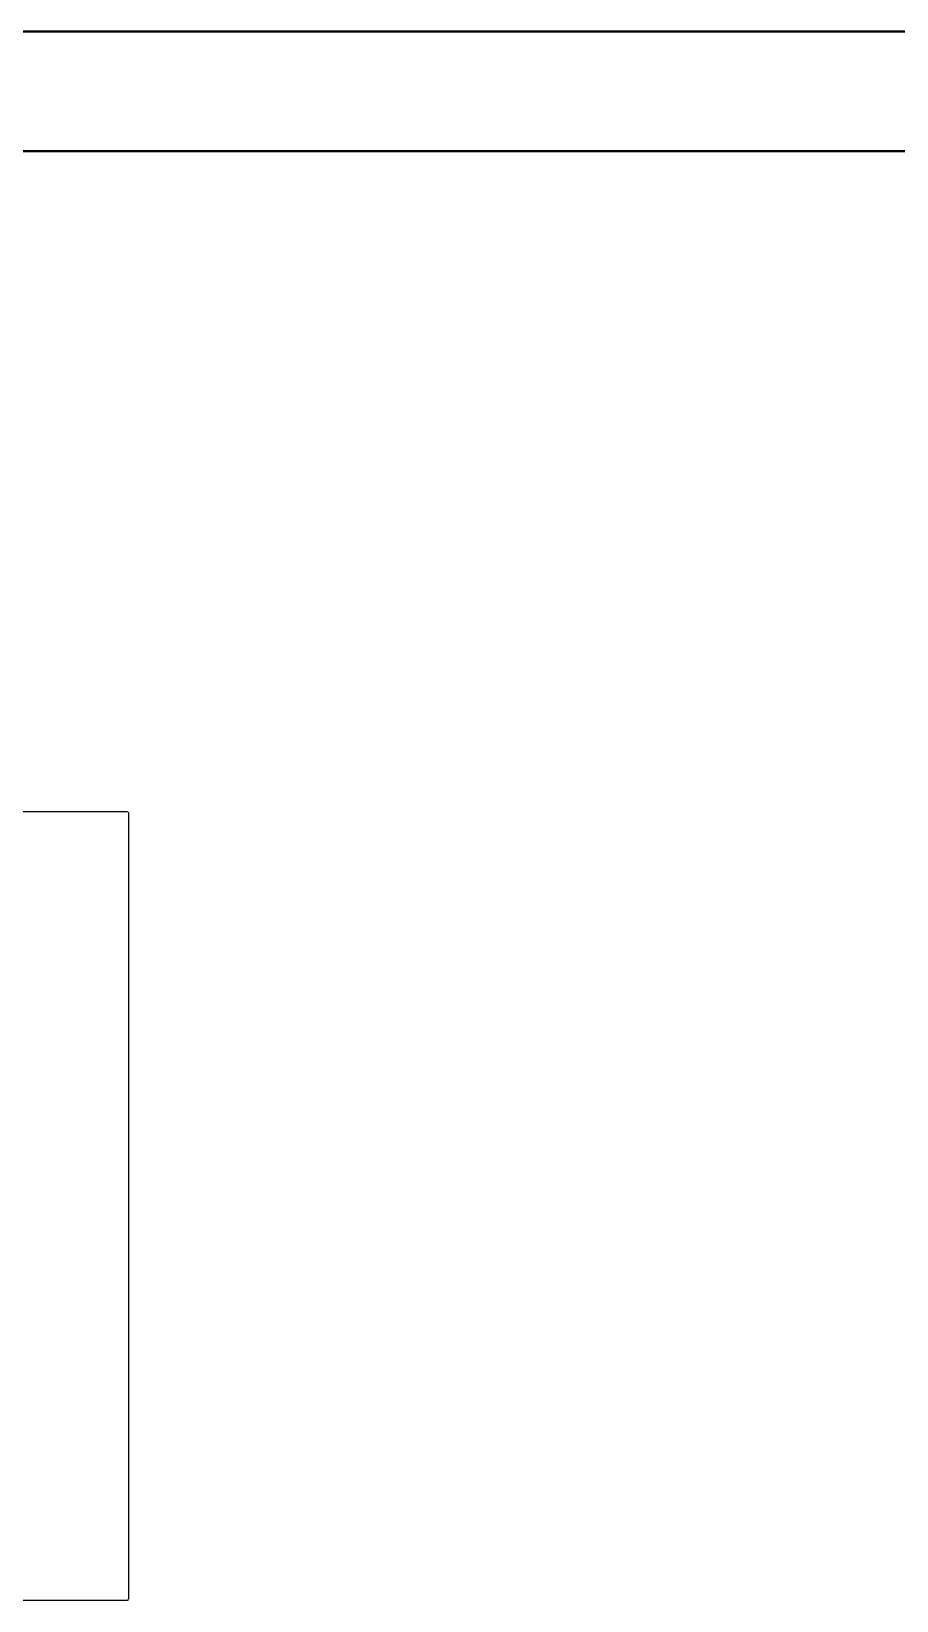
# Model space of a CAD drawing. Header units: metres. Extents: x -353 to 1688, y -477 to 135.
# Drawn here: x 503.347 to 504.069, y -318.398 to -317.088 of the extents above; entities that cross this region are included whole.
import ezdxf

# ---------------------------------------------------------------- set-up
doc = ezdxf.new("R2010")
doc.units = ezdxf.units.M
doc.header["$MEASUREMENT"] = 0
doc.layers.add('Edges', color=7, linetype='Continuous')
doc.layers.add('FURNITURE', color=130, linetype='Continuous', plot=False)
doc.layers.add('WALL', color=2, linetype='Continuous', lineweight=40)

# ---------------------------------------------------------------- blocks, each defined once
blk = doc.blocks.new('c table')
at = {"layer": 'Edges'}
for p, q in [((836.45207, 429.96393), (836.45189, 429.96316)), ((836.45189, 429.47199), (836.45189, 429.96316)), ((836.45207, 429.96393), (836.45263, 429.96418)), ((836.45263, 429.96418), (836.5401, 429.96418)), ((836.45207, 429.47122), (836.45189, 429.47199)), ((836.45207, 429.47122), (836.45263, 429.47096)), ((836.45263, 429.47096), (836.72415, 429.47096))]:
    blk.add_line(p, q, dxfattribs=at)

msp = doc.modelspace()

# ---------------------------------------------------------------- linework, layer by layer
at = {"layer": 'WALL'}
for p, q in [((497.83921, -317.08818), (504.29921, -317.08818)), ((497.60921, -317.18818), (504.29921, -317.18818))]:
    msp.add_line(p, q, dxfattribs=at)

# ---------------------------------------------------------------- block references
at = {"layer": 'FURNITURE', "xscale": 1.335102431208862, "yscale": 1.335102431208862, "zscale": 1.335102431208862, "rotation": 180}
msp.add_blockref('c table', (1620.17683, 255.64822), dxfattribs=at)

doc.saveas('drawing.dxf')
